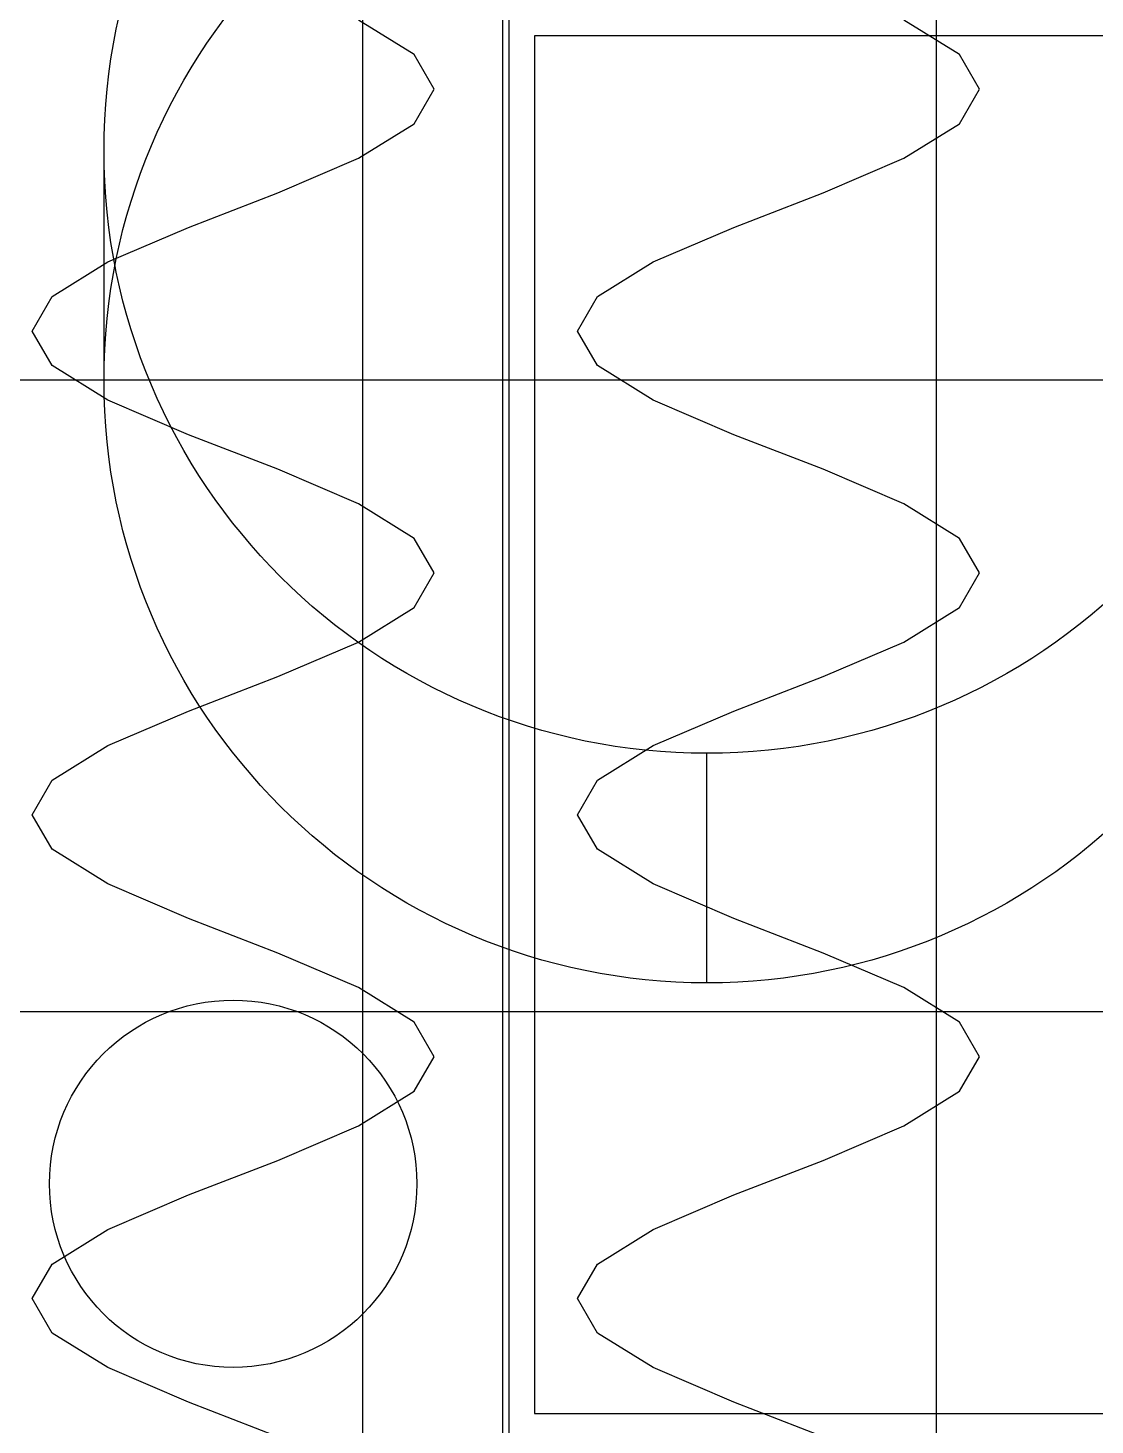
# Model space of a CAD drawing. Header units: metres. Extents: x -14 to 954, y -39 to 888.
# Drawn here: x 581.8 to 767.6, y 428 to 671.4 of the extents above; entities that cross this region are included whole.
import ezdxf

# ---------------------------------------------------------------- set-up
doc = ezdxf.new("R2010")
doc.units = ezdxf.units.M
for name, color, linetype in [('01_CHASIS_PTR_SOLDADO', 4, 'Continuous'), ('07_CHAROLAS_Y_CANALES', 5, 'Continuous'), ('08_RESORTES_HELICOIDALES', 1, 'Continuous'), ('09_CONDENSADOR_Y_VENTILADOR', 3, 'Continuous'), ('17_TOPPERS_COMIDA_CORRIDA_FITNESS', 1, 'Continuous'), ('18_BEBIDAS_AGUAS_REFRESCOS_CENTRO', 3, 'Continuous')]:
    doc.layers.add(name, color=color, linetype=linetype)

msp = doc.modelspace()

# ---------------------------------------------------------------- linework, layer by layer
at = {"layer": '01_CHASIS_PTR_SOLDADO'}
for p, q in [((640, 841.9), (640, 260)), ((640, 841.9, 38.1), (640, 260, 38.1)), ((740, 260), (740, 841.9)), ((740, 260, 38.1), (740, 841.9))]:
    msp.add_line(p, q, dxfattribs=at)
at = {"layer": '07_CHAROLAS_Y_CANALES'}
for p, q in [((664.4, 800, 551.5), (664.4, 150, 551.5)), ((664.4, 800, 611.5), (664.4, 150, 611.5)), ((664.4, 800, 751.5), (664.4, 150, 751.5)), ((664.4, 800, 811.5), (664.4, 150, 811.5)), ((664.4, 800, 951.5), (664.4, 150, 951.5)), ((664.4, 800, 1011.5), (664.4, 150, 1011.5)), ((664.4, 800, 1151.5), (664.4, 150, 1151.5)), ((664.4, 800, 1211.5), (664.4, 150, 1211.5)), ((664.4, 800, 1351.5), (664.4, 150, 1351.5)), ((664.4, 800, 1411.5), (664.4, 150, 1411.5)), ((664.4, 800, 1551.5), (664.4, 150, 1551.5)), ((664.4, 800, 1611.5), (664.4, 150, 1611.5)), ((665.6, 150, 551.5), (665.6, 800, 551.5)), ((665.6, 150, 611.5), (665.6, 800, 551.5)), ((665.6, 150, 751.5), (665.6, 800, 751.5)), ((665.6, 150, 811.5), (665.6, 800, 751.5)), ((665.6, 150, 951.5), (665.6, 800, 951.5)), ((665.6, 150, 1011.5), (665.6, 800, 951.5)), ((665.6, 150, 1151.5), (665.6, 800, 1151.5)), ((665.6, 150, 1211.5), (665.6, 800, 1151.5)), ((665.6, 150, 1351.5), (665.6, 800, 1351.5)), ((665.6, 150, 1411.5), (665.6, 800, 1351.5)), ((665.6, 150, 1551.5), (665.6, 800, 1551.5)), ((665.6, 150, 1611.5), (665.6, 800, 1551.5))]:
    msp.add_line(p, q, dxfattribs=at)
at = {"layer": '08_RESORTES_HELICOIDALES'}
for p, q in [((649.03, 666.73, 604.19), (639.32, 672.76, 616.36)), ((649.03, 666.73, 804.19), (639.32, 672.76, 816.36)), ((649.03, 666.73, 1004.19), (639.32, 672.76, 1016.36)), ((649.03, 666.73, 1204.19), (639.32, 672.76, 1216.36)), ((649.03, 666.73, 1404.19), (639.32, 672.76, 1416.36)), ((649.03, 666.73, 1604.19), (639.32, 672.76, 1616.36)), ((744.03, 666.73, 604.19), (734.32, 672.76, 616.36)), ((744.03, 666.73, 804.19), (734.32, 672.76, 816.36)), ((744.03, 666.73, 1004.19), (734.32, 672.76, 1016.36)), ((744.03, 666.73, 1204.19), (734.32, 672.76, 1216.36)), ((744.03, 666.73, 1404.19), (734.32, 672.76, 1416.36)), ((744.03, 666.73, 1604.19), (734.32, 672.76, 1616.36)), ((652.5, 660.71, 589), (649.03, 666.73, 604.19)), ((652.5, 660.71, 789), (649.03, 666.73, 804.19)), ((652.5, 660.71, 989), (649.03, 666.73, 1004.19)), ((652.5, 660.71, 1189), (649.03, 666.73, 1204.19)), ((652.5, 660.71, 1389), (649.03, 666.73, 1404.19)), ((652.5, 660.71, 1589), (649.03, 666.73, 1604.19)), ((747.5, 660.71, 589), (744.03, 666.73, 604.19)), ((747.5, 660.71, 789), (744.03, 666.73, 804.19)), ((747.5, 660.71, 989), (744.03, 666.73, 1004.19)), ((747.5, 660.71, 1189), (744.03, 666.73, 1204.19)), ((747.5, 660.71, 1389), (744.03, 666.73, 1404.19)), ((747.5, 660.71, 1589), (744.03, 666.73, 1604.19)), ((649.03, 654.69, 573.81), (652.5, 660.71, 589)), ((649.03, 654.69, 773.81), (652.5, 660.71, 789)), ((649.03, 654.69, 973.81), (652.5, 660.71, 989)), ((649.03, 654.69, 1173.81), (652.5, 660.71, 1189)), ((649.03, 654.69, 1373.81), (652.5, 660.71, 1389)), ((649.03, 654.69, 1573.81), (652.5, 660.71, 1589)), ((744.03, 654.69, 573.81), (747.5, 660.71, 589)), ((744.03, 654.69, 773.81), (747.5, 660.71, 789)), ((744.03, 654.69, 973.81), (747.5, 660.71, 989)), ((744.03, 654.69, 1173.81), (747.5, 660.71, 1189)), ((744.03, 654.69, 1373.81), (747.5, 660.71, 1389)), ((744.03, 654.69, 1573.81), (747.5, 660.71, 1589)), ((639.32, 648.67, 561.64), (649.03, 654.69, 573.81)), ((639.32, 648.67, 761.64), (649.03, 654.69, 773.81)), ((639.32, 648.67, 961.64), (649.03, 654.69, 973.81)), ((639.32, 648.67, 1161.64), (649.03, 654.69, 1173.81)), ((639.32, 648.67, 1361.64), (649.03, 654.69, 1373.81)), ((639.32, 648.67, 1561.64), (649.03, 654.69, 1573.81)), ((734.32, 648.67, 561.64), (744.03, 654.69, 573.81)), ((734.32, 648.67, 761.64), (744.03, 654.69, 773.81)), ((734.32, 648.67, 961.64), (744.03, 654.69, 973.81)), ((734.32, 648.67, 1161.64), (744.03, 654.69, 1173.81)), ((734.32, 648.67, 1361.64), (744.03, 654.69, 1373.81)), ((734.32, 648.67, 1561.64), (744.03, 654.69, 1573.81)), ((625.29, 642.65, 554.88), (639.32, 648.67, 561.64)), ((625.29, 642.65, 754.88), (639.32, 648.67, 761.64)), ((625.29, 642.65, 954.88), (639.32, 648.67, 961.64)), ((625.29, 642.65, 1154.88), (639.32, 648.67, 1161.64)), ((625.29, 642.65, 1354.88), (639.32, 648.67, 1361.64)), ((625.29, 642.65, 1554.88), (639.32, 648.67, 1561.64)), ((720.29, 642.65, 554.88), (734.32, 648.67, 561.64)), ((720.29, 642.65, 754.88), (734.32, 648.67, 761.64)), ((720.29, 642.65, 954.88), (734.32, 648.67, 961.64)), ((720.29, 642.65, 1154.88), (734.32, 648.67, 1161.64)), ((720.29, 642.65, 1354.88), (734.32, 648.67, 1361.64)), ((720.29, 642.65, 1554.88), (734.32, 648.67, 1561.64)), ((609.71, 636.63, 554.88), (625.29, 642.65, 554.88)), ((609.71, 636.63, 754.88), (625.29, 642.65, 754.88)), ((609.71, 636.63, 954.88), (625.29, 642.65, 954.88)), ((609.71, 636.63, 1154.88), (625.29, 642.65, 1154.88)), ((609.71, 636.63, 1354.88), (625.29, 642.65, 1354.88)), ((609.71, 636.63, 1554.88), (625.29, 642.65, 1554.88)), ((704.71, 636.63, 554.88), (720.29, 642.65, 554.88)), ((704.71, 636.63, 754.88), (720.29, 642.65, 754.88)), ((704.71, 636.63, 954.88), (720.29, 642.65, 954.88)), ((704.71, 636.63, 1154.88), (720.29, 642.65, 1154.88)), ((704.71, 636.63, 1354.88), (720.29, 642.65, 1354.88)), ((704.71, 636.63, 1554.88), (720.29, 642.65, 1554.88)), ((595.68, 630.61, 561.64), (609.71, 636.63, 554.88)), ((595.68, 630.61, 761.64), (609.71, 636.63, 754.88)), ((595.68, 630.61, 961.64), (609.71, 636.63, 954.88)), ((595.68, 630.61, 1161.64), (609.71, 636.63, 1154.88)), ((595.68, 630.61, 1361.64), (609.71, 636.63, 1354.88)), ((595.68, 630.61, 1561.64), (609.71, 636.63, 1554.88)), ((690.68, 630.61, 561.64), (704.71, 636.63, 554.88)), ((690.68, 630.61, 761.64), (704.71, 636.63, 754.88)), ((690.68, 630.61, 961.64), (704.71, 636.63, 954.88)), ((690.68, 630.61, 1161.64), (704.71, 636.63, 1154.88)), ((690.68, 630.61, 1361.64), (704.71, 636.63, 1354.88)), ((690.68, 630.61, 1561.64), (704.71, 636.63, 1554.88)), ((585.97, 624.59, 573.81), (595.68, 630.61, 561.64)), ((585.97, 624.59, 773.81), (595.68, 630.61, 761.64)), ((585.97, 624.59, 973.81), (595.68, 630.61, 961.64)), ((585.97, 624.59, 1173.81), (595.68, 630.61, 1161.64)), ((585.97, 624.59, 1373.81), (595.68, 630.61, 1361.64)), ((585.97, 624.59, 1573.81), (595.68, 630.61, 1561.64)), ((680.97, 624.59, 573.81), (690.68, 630.61, 561.64)), ((680.97, 624.59, 773.81), (690.68, 630.61, 761.64)), ((680.97, 624.59, 973.81), (690.68, 630.61, 961.64)), ((680.97, 624.59, 1173.81), (690.68, 630.61, 1161.64)), ((680.97, 624.59, 1373.81), (690.68, 630.61, 1361.64)), ((680.97, 624.59, 1573.81), (690.68, 630.61, 1561.64)), ((582.5, 618.57, 589), (585.97, 624.59, 573.81)), ((582.5, 618.57, 789), (585.97, 624.59, 773.81)), ((582.5, 618.57, 989), (585.97, 624.59, 973.81)), ((582.5, 618.57, 1189), (585.97, 624.59, 1173.81)), ((582.5, 618.57, 1389), (585.97, 624.59, 1373.81)), ((582.5, 618.57, 1589), (585.97, 624.59, 1573.81)), ((677.5, 618.57, 589), (680.97, 624.59, 573.81)), ((677.5, 618.57, 789), (680.97, 624.59, 773.81)), ((677.5, 618.57, 989), (680.97, 624.59, 973.81)), ((677.5, 618.57, 1189), (680.97, 624.59, 1173.81)), ((677.5, 618.57, 1389), (680.97, 624.59, 1373.81)), ((677.5, 618.57, 1589), (680.97, 624.59, 1573.81)), ((585.97, 612.55, 604.19), (582.5, 618.57, 589)), ((585.97, 612.55, 804.19), (582.5, 618.57, 789)), ((585.97, 612.55, 1004.19), (582.5, 618.57, 989)), ((585.97, 612.55, 1204.19), (582.5, 618.57, 1189)), ((585.97, 612.55, 1404.19), (582.5, 618.57, 1389)), ((585.97, 612.55, 1604.19), (582.5, 618.57, 1589)), ((680.97, 612.55, 604.19), (677.5, 618.57, 589)), ((680.97, 612.55, 804.19), (677.5, 618.57, 789)), ((680.97, 612.55, 1004.19), (677.5, 618.57, 989)), ((680.97, 612.55, 1204.19), (677.5, 618.57, 1189)), ((680.97, 612.55, 1404.19), (677.5, 618.57, 1389)), ((680.97, 612.55, 1604.19), (677.5, 618.57, 1589)), ((595.68, 606.53, 616.36), (585.97, 612.55, 604.19)), ((595.68, 606.53, 816.36), (585.97, 612.55, 804.19)), ((595.68, 606.53, 1016.36), (585.97, 612.55, 1004.19)), ((595.68, 606.53, 1216.36), (585.97, 612.55, 1204.19)), ((595.68, 606.53, 1416.36), (585.97, 612.55, 1404.19)), ((595.68, 606.53, 1616.36), (585.97, 612.55, 1604.19)), ((690.68, 606.53, 616.36), (680.97, 612.55, 604.19)), ((690.68, 606.53, 816.36), (680.97, 612.55, 804.19)), ((690.68, 606.53, 1016.36), (680.97, 612.55, 1004.19)), ((690.68, 606.53, 1216.36), (680.97, 612.55, 1204.19)), ((690.68, 606.53, 1416.36), (680.97, 612.55, 1404.19)), ((690.68, 606.53, 1616.36), (680.97, 612.55, 1604.19)), ((609.71, 600.51, 623.12), (595.68, 606.53, 616.36)), ((609.71, 600.51, 823.12), (595.68, 606.53, 816.36)), ((609.71, 600.51, 1023.12), (595.68, 606.53, 1016.36)), ((609.71, 600.51, 1223.12), (595.68, 606.53, 1216.36)), ((609.71, 600.51, 1423.12), (595.68, 606.53, 1416.36)), ((609.71, 600.51, 1623.12), (595.68, 606.53, 1616.36)), ((704.71, 600.51, 623.12), (690.68, 606.53, 616.36)), ((704.71, 600.51, 823.12), (690.68, 606.53, 816.36)), ((704.71, 600.51, 1023.12), (690.68, 606.53, 1016.36)), ((704.71, 600.51, 1223.12), (690.68, 606.53, 1216.36)), ((704.71, 600.51, 1423.12), (690.68, 606.53, 1416.36)), ((704.71, 600.51, 1623.12), (690.68, 606.53, 1616.36)), ((625.29, 594.49, 623.12), (609.71, 600.51, 623.12)), ((625.29, 594.49, 823.12), (609.71, 600.51, 823.12)), ((625.29, 594.49, 1023.12), (609.71, 600.51, 1023.12)), ((625.29, 594.49, 1223.12), (609.71, 600.51, 1223.12)), ((625.29, 594.49, 1423.12), (609.71, 600.51, 1423.12)), ((625.29, 594.49, 1623.12), (609.71, 600.51, 1623.12)), ((720.29, 594.49, 623.12), (704.71, 600.51, 623.12)), ((720.29, 594.49, 823.12), (704.71, 600.51, 823.12)), ((720.29, 594.49, 1023.12), (704.71, 600.51, 1023.12)), ((720.29, 594.49, 1223.12), (704.71, 600.51, 1223.12)), ((720.29, 594.49, 1423.12), (704.71, 600.51, 1423.12)), ((720.29, 594.49, 1623.12), (704.71, 600.51, 1623.12)), ((639.32, 588.47, 616.36), (625.29, 594.49, 623.12)), ((639.32, 588.47, 816.36), (625.29, 594.49, 823.12)), ((639.32, 588.47, 1016.36), (625.29, 594.49, 1023.12)), ((639.32, 588.47, 1216.36), (625.29, 594.49, 1223.12)), ((639.32, 588.47, 1416.36), (625.29, 594.49, 1423.12)), ((639.32, 588.47, 1616.36), (625.29, 594.49, 1623.12)), ((734.32, 588.47, 616.36), (720.29, 594.49, 623.12)), ((734.32, 588.47, 816.36), (720.29, 594.49, 823.12)), ((734.32, 588.47, 1016.36), (720.29, 594.49, 1023.12)), ((734.32, 588.47, 1216.36), (720.29, 594.49, 1223.12)), ((734.32, 588.47, 1416.36), (720.29, 594.49, 1423.12)), ((734.32, 588.47, 1616.36), (720.29, 594.49, 1623.12)), ((649.03, 582.45, 604.19), (639.32, 588.47, 616.36)), ((649.03, 582.45, 804.19), (639.32, 588.47, 816.36)), ((649.03, 582.45, 1004.19), (639.32, 588.47, 1016.36)), ((649.03, 582.45, 1204.19), (639.32, 588.47, 1216.36)), ((649.03, 582.45, 1404.19), (639.32, 588.47, 1416.36)), ((649.03, 582.45, 1604.19), (639.32, 588.47, 1616.36)), ((744.03, 582.45, 604.19), (734.32, 588.47, 616.36)), ((744.03, 582.45, 804.19), (734.32, 588.47, 816.36)), ((744.03, 582.45, 1004.19), (734.32, 588.47, 1016.36)), ((744.03, 582.45, 1204.19), (734.32, 588.47, 1216.36)), ((744.03, 582.45, 1404.19), (734.32, 588.47, 1416.36)), ((744.03, 582.45, 1604.19), (734.32, 588.47, 1616.36)), ((652.5, 576.43, 589), (649.03, 582.45, 604.19)), ((652.5, 576.43, 789), (649.03, 582.45, 804.19)), ((652.5, 576.43, 989), (649.03, 582.45, 1004.19)), ((652.5, 576.43, 1189), (649.03, 582.45, 1204.19)), ((652.5, 576.43, 1389), (649.03, 582.45, 1404.19)), ((652.5, 576.43, 1589), (649.03, 582.45, 1604.19)), ((747.5, 576.43, 589), (744.03, 582.45, 604.19)), ((747.5, 576.43, 789), (744.03, 582.45, 804.19)), ((747.5, 576.43, 989), (744.03, 582.45, 1004.19)), ((747.5, 576.43, 1189), (744.03, 582.45, 1204.19)), ((747.5, 576.43, 1389), (744.03, 582.45, 1404.19)), ((747.5, 576.43, 1589), (744.03, 582.45, 1604.19)), ((649.03, 570.41, 573.81), (652.5, 576.43, 589)), ((649.03, 570.41, 773.81), (652.5, 576.43, 789)), ((649.03, 570.41, 973.81), (652.5, 576.43, 989)), ((649.03, 570.41, 1173.81), (652.5, 576.43, 1189)), ((649.03, 570.41, 1373.81), (652.5, 576.43, 1389)), ((649.03, 570.41, 1573.81), (652.5, 576.43, 1589)), ((744.03, 570.41, 573.81), (747.5, 576.43, 589)), ((744.03, 570.41, 773.81), (747.5, 576.43, 789)), ((744.03, 570.41, 973.81), (747.5, 576.43, 989)), ((744.03, 570.41, 1173.81), (747.5, 576.43, 1189)), ((744.03, 570.41, 1373.81), (747.5, 576.43, 1389)), ((744.03, 570.41, 1573.81), (747.5, 576.43, 1589)), ((639.32, 564.39, 561.64), (649.03, 570.41, 573.81)), ((639.32, 564.39, 761.64), (649.03, 570.41, 773.81)), ((639.32, 564.39, 961.64), (649.03, 570.41, 973.81)), ((639.32, 564.39, 1161.64), (649.03, 570.41, 1173.81)), ((639.32, 564.39, 1361.64), (649.03, 570.41, 1373.81)), ((639.32, 564.39, 1561.64), (649.03, 570.41, 1573.81)), ((734.32, 564.39, 561.64), (744.03, 570.41, 573.81)), ((734.32, 564.39, 761.64), (744.03, 570.41, 773.81)), ((734.32, 564.39, 961.64), (744.03, 570.41, 973.81)), ((734.32, 564.39, 1161.64), (744.03, 570.41, 1173.81)), ((734.32, 564.39, 1361.64), (744.03, 570.41, 1373.81)), ((734.32, 564.39, 1561.64), (744.03, 570.41, 1573.81)), ((625.29, 558.37, 554.88), (639.32, 564.39, 561.64)), ((625.29, 558.37, 754.88), (639.32, 564.39, 761.64)), ((625.29, 558.37, 954.88), (639.32, 564.39, 961.64)), ((625.29, 558.37, 1154.88), (639.32, 564.39, 1161.64)), ((625.29, 558.37, 1354.88), (639.32, 564.39, 1361.64)), ((625.29, 558.37, 1554.88), (639.32, 564.39, 1561.64)), ((720.29, 558.37, 554.88), (734.32, 564.39, 561.64)), ((720.29, 558.37, 754.88), (734.32, 564.39, 761.64)), ((720.29, 558.37, 954.88), (734.32, 564.39, 961.64)), ((720.29, 558.37, 1154.88), (734.32, 564.39, 1161.64)), ((720.29, 558.37, 1354.88), (734.32, 564.39, 1361.64)), ((720.29, 558.37, 1554.88), (734.32, 564.39, 1561.64)), ((609.71, 552.35, 554.88), (625.29, 558.37, 554.88)), ((609.71, 552.35, 754.88), (625.29, 558.37, 754.88)), ((609.71, 552.35, 954.88), (625.29, 558.37, 954.88)), ((609.71, 552.35, 1154.88), (625.29, 558.37, 1154.88)), ((609.71, 552.35, 1354.88), (625.29, 558.37, 1354.88)), ((609.71, 552.35, 1554.88), (625.29, 558.37, 1554.88)), ((704.71, 552.35, 554.88), (720.29, 558.37, 554.88)), ((704.71, 552.35, 754.88), (720.29, 558.37, 754.88)), ((704.71, 552.35, 954.88), (720.29, 558.37, 954.88)), ((704.71, 552.35, 1154.88), (720.29, 558.37, 1154.88)), ((704.71, 552.35, 1354.88), (720.29, 558.37, 1354.88)), ((704.71, 552.35, 1554.88), (720.29, 558.37, 1554.88)), ((595.68, 546.33, 561.64), (609.71, 552.35, 554.88)), ((595.68, 546.33, 761.64), (609.71, 552.35, 754.88)), ((595.68, 546.33, 961.64), (609.71, 552.35, 954.88)), ((595.68, 546.33, 1161.64), (609.71, 552.35, 1154.88)), ((595.68, 546.33, 1361.64), (609.71, 552.35, 1354.88)), ((595.68, 546.33, 1561.64), (609.71, 552.35, 1554.88)), ((690.68, 546.33, 561.64), (704.71, 552.35, 554.88)), ((690.68, 546.33, 761.64), (704.71, 552.35, 754.88)), ((690.68, 546.33, 961.64), (704.71, 552.35, 954.88)), ((690.68, 546.33, 1161.64), (704.71, 552.35, 1154.88)), ((690.68, 546.33, 1361.64), (704.71, 552.35, 1354.88)), ((690.68, 546.33, 1561.64), (704.71, 552.35, 1554.88)), ((585.97, 540.31, 573.81), (595.68, 546.33, 561.64)), ((585.97, 540.31, 773.81), (595.68, 546.33, 761.64)), ((585.97, 540.31, 973.81), (595.68, 546.33, 961.64)), ((585.97, 540.31, 1173.81), (595.68, 546.33, 1161.64)), ((585.97, 540.31, 1373.81), (595.68, 546.33, 1361.64)), ((585.97, 540.31, 1573.81), (595.68, 546.33, 1561.64)), ((680.97, 540.31, 573.81), (690.68, 546.33, 561.64)), ((680.97, 540.31, 773.81), (690.68, 546.33, 761.64)), ((680.97, 540.31, 973.81), (690.68, 546.33, 961.64)), ((680.97, 540.31, 1173.81), (690.68, 546.33, 1161.64)), ((680.97, 540.31, 1373.81), (690.68, 546.33, 1361.64)), ((680.97, 540.31, 1573.81), (690.68, 546.33, 1561.64)), ((582.5, 534.29, 589), (585.97, 540.31, 573.81)), ((582.5, 534.29, 789), (585.97, 540.31, 773.81)), ((582.5, 534.29, 989), (585.97, 540.31, 973.81)), ((582.5, 534.29, 1189), (585.97, 540.31, 1173.81)), ((582.5, 534.29, 1389), (585.97, 540.31, 1373.81)), ((582.5, 534.29, 1589), (585.97, 540.31, 1573.81)), ((677.5, 534.29, 589), (680.97, 540.31, 573.81)), ((677.5, 534.29, 789), (680.97, 540.31, 773.81)), ((677.5, 534.29, 989), (680.97, 540.31, 973.81)), ((677.5, 534.29, 1189), (680.97, 540.31, 1173.81)), ((677.5, 534.29, 1389), (680.97, 540.31, 1373.81)), ((677.5, 534.29, 1589), (680.97, 540.31, 1573.81)), ((585.97, 528.27, 604.19), (582.5, 534.29, 589)), ((585.97, 528.27, 804.19), (582.5, 534.29, 789)), ((585.97, 528.27, 1004.19), (582.5, 534.29, 989)), ((585.97, 528.27, 1204.19), (582.5, 534.29, 1189)), ((585.97, 528.27, 1404.19), (582.5, 534.29, 1389)), ((585.97, 528.27, 1604.19), (582.5, 534.29, 1589)), ((680.97, 528.27, 604.19), (677.5, 534.29, 589)), ((680.97, 528.27, 804.19), (677.5, 534.29, 789)), ((680.97, 528.27, 1004.19), (677.5, 534.29, 989)), ((680.97, 528.27, 1204.19), (677.5, 534.29, 1189)), ((680.97, 528.27, 1404.19), (677.5, 534.29, 1389)), ((680.97, 528.27, 1604.19), (677.5, 534.29, 1589)), ((595.68, 522.24, 616.36), (585.97, 528.27, 604.19)), ((595.68, 522.24, 816.36), (585.97, 528.27, 804.19)), ((595.68, 522.24, 1016.36), (585.97, 528.27, 1004.19)), ((595.68, 522.24, 1216.36), (585.97, 528.27, 1204.19)), ((595.68, 522.24, 1416.36), (585.97, 528.27, 1404.19)), ((595.68, 522.24, 1616.36), (585.97, 528.27, 1604.19)), ((690.68, 522.24, 616.36), (680.97, 528.27, 604.19)), ((690.68, 522.24, 816.36), (680.97, 528.27, 804.19)), ((690.68, 522.24, 1016.36), (680.97, 528.27, 1004.19)), ((690.68, 522.24, 1216.36), (680.97, 528.27, 1204.19)), ((690.68, 522.24, 1416.36), (680.97, 528.27, 1404.19)), ((690.68, 522.24, 1616.36), (680.97, 528.27, 1604.19)), ((609.71, 516.22, 623.12), (595.68, 522.24, 616.36)), ((609.71, 516.22, 823.12), (595.68, 522.24, 816.36)), ((609.71, 516.22, 1023.12), (595.68, 522.24, 1016.36)), ((609.71, 516.22, 1223.12), (595.68, 522.24, 1216.36)), ((609.71, 516.22, 1423.12), (595.68, 522.24, 1416.36)), ((609.71, 516.22, 1623.12), (595.68, 522.24, 1616.36)), ((704.71, 516.22, 623.12), (690.68, 522.24, 616.36)), ((704.71, 516.22, 823.12), (690.68, 522.24, 816.36)), ((704.71, 516.22, 1023.12), (690.68, 522.24, 1016.36)), ((704.71, 516.22, 1223.12), (690.68, 522.24, 1216.36)), ((704.71, 516.22, 1423.12), (690.68, 522.24, 1416.36)), ((704.71, 516.22, 1623.12), (690.68, 522.24, 1616.36)), ((625.29, 510.2, 623.12), (609.71, 516.22, 623.12)), ((625.29, 510.2, 823.12), (609.71, 516.22, 823.12)), ((625.29, 510.2, 1023.12), (609.71, 516.22, 1023.12)), ((625.29, 510.2, 1223.12), (609.71, 516.22, 1223.12)), ((625.29, 510.2, 1423.12), (609.71, 516.22, 1423.12)), ((625.29, 510.2, 1623.12), (609.71, 516.22, 1623.12)), ((720.29, 510.2, 623.12), (704.71, 516.22, 623.12)), ((720.29, 510.2, 823.12), (704.71, 516.22, 823.12)), ((720.29, 510.2, 1023.12), (704.71, 516.22, 1023.12)), ((720.29, 510.2, 1223.12), (704.71, 516.22, 1223.12)), ((720.29, 510.2, 1423.12), (704.71, 516.22, 1423.12)), ((720.29, 510.2, 1623.12), (704.71, 516.22, 1623.12)), ((639.32, 504.18, 616.36), (625.29, 510.2, 623.12)), ((639.32, 504.18, 816.36), (625.29, 510.2, 823.12)), ((639.32, 504.18, 1016.36), (625.29, 510.2, 1023.12)), ((639.32, 504.18, 1216.36), (625.29, 510.2, 1223.12)), ((639.32, 504.18, 1416.36), (625.29, 510.2, 1423.12)), ((639.32, 504.18, 1616.36), (625.29, 510.2, 1623.12)), ((734.32, 504.18, 616.36), (720.29, 510.2, 623.12)), ((734.32, 504.18, 816.36), (720.29, 510.2, 823.12)), ((734.32, 504.18, 1016.36), (720.29, 510.2, 1023.12)), ((734.32, 504.18, 1216.36), (720.29, 510.2, 1223.12)), ((734.32, 504.18, 1416.36), (720.29, 510.2, 1423.12)), ((734.32, 504.18, 1616.36), (720.29, 510.2, 1623.12)), ((649.03, 498.16, 604.19), (639.32, 504.18, 616.36)), ((649.03, 498.16, 804.19), (639.32, 504.18, 816.36)), ((649.03, 498.16, 1004.19), (639.32, 504.18, 1016.36)), ((649.03, 498.16, 1204.19), (639.32, 504.18, 1216.36)), ((649.03, 498.16, 1404.19), (639.32, 504.18, 1416.36)), ((649.03, 498.16, 1604.19), (639.32, 504.18, 1616.36)), ((744.03, 498.16, 604.19), (734.32, 504.18, 616.36)), ((744.03, 498.16, 804.19), (734.32, 504.18, 816.36)), ((744.03, 498.16, 1004.19), (734.32, 504.18, 1016.36)), ((744.03, 498.16, 1204.19), (734.32, 504.18, 1216.36)), ((744.03, 498.16, 1404.19), (734.32, 504.18, 1416.36)), ((744.03, 498.16, 1604.19), (734.32, 504.18, 1616.36)), ((652.5, 492.14, 589), (649.03, 498.16, 604.19)), ((652.5, 492.14, 789), (649.03, 498.16, 804.19)), ((652.5, 492.14, 989), (649.03, 498.16, 1004.19)), ((652.5, 492.14, 1189), (649.03, 498.16, 1204.19)), ((652.5, 492.14, 1389), (649.03, 498.16, 1404.19)), ((652.5, 492.14, 1589), (649.03, 498.16, 1604.19)), ((747.5, 492.14, 589), (744.03, 498.16, 604.19)), ((747.5, 492.14, 789), (744.03, 498.16, 804.19)), ((747.5, 492.14, 989), (744.03, 498.16, 1004.19)), ((747.5, 492.14, 1189), (744.03, 498.16, 1204.19)), ((747.5, 492.14, 1389), (744.03, 498.16, 1404.19)), ((747.5, 492.14, 1589), (744.03, 498.16, 1604.19)), ((649.03, 486.12, 573.81), (652.5, 492.14, 589)), ((649.03, 486.12, 773.81), (652.5, 492.14, 789)), ((649.03, 486.12, 973.81), (652.5, 492.14, 989)), ((649.03, 486.12, 1173.81), (652.5, 492.14, 1189)), ((649.03, 486.12, 1373.81), (652.5, 492.14, 1389)), ((649.03, 486.12, 1573.81), (652.5, 492.14, 1589)), ((744.03, 486.12, 573.81), (747.5, 492.14, 589)), ((744.03, 486.12, 773.81), (747.5, 492.14, 789)), ((744.03, 486.12, 973.81), (747.5, 492.14, 989)), ((744.03, 486.12, 1173.81), (747.5, 492.14, 1189)), ((744.03, 486.12, 1373.81), (747.5, 492.14, 1389)), ((744.03, 486.12, 1573.81), (747.5, 492.14, 1589)), ((639.32, 480.1, 561.64), (649.03, 486.12, 573.81)), ((639.32, 480.1, 761.64), (649.03, 486.12, 773.81)), ((639.32, 480.1, 961.64), (649.03, 486.12, 973.81)), ((639.32, 480.1, 1161.64), (649.03, 486.12, 1173.81)), ((639.32, 480.1, 1361.64), (649.03, 486.12, 1373.81)), ((639.32, 480.1, 1561.64), (649.03, 486.12, 1573.81)), ((734.32, 480.1, 561.64), (744.03, 486.12, 573.81)), ((734.32, 480.1, 761.64), (744.03, 486.12, 773.81)), ((734.32, 480.1, 961.64), (744.03, 486.12, 973.81)), ((734.32, 480.1, 1161.64), (744.03, 486.12, 1173.81)), ((734.32, 480.1, 1361.64), (744.03, 486.12, 1373.81)), ((734.32, 480.1, 1561.64), (744.03, 486.12, 1573.81)), ((625.29, 474.08, 554.88), (639.32, 480.1, 561.64)), ((625.29, 474.08, 754.88), (639.32, 480.1, 761.64)), ((625.29, 474.08, 954.88), (639.32, 480.1, 961.64)), ((625.29, 474.08, 1154.88), (639.32, 480.1, 1161.64)), ((625.29, 474.08, 1354.88), (639.32, 480.1, 1361.64)), ((625.29, 474.08, 1554.88), (639.32, 480.1, 1561.64)), ((720.29, 474.08, 554.88), (734.32, 480.1, 561.64)), ((720.29, 474.08, 754.88), (734.32, 480.1, 761.64)), ((720.29, 474.08, 954.88), (734.32, 480.1, 961.64)), ((720.29, 474.08, 1154.88), (734.32, 480.1, 1161.64)), ((720.29, 474.08, 1354.88), (734.32, 480.1, 1361.64)), ((720.29, 474.08, 1554.88), (734.32, 480.1, 1561.64)), ((609.71, 468.06, 554.88), (625.29, 474.08, 554.88)), ((609.71, 468.06, 754.88), (625.29, 474.08, 754.88)), ((609.71, 468.06, 954.88), (625.29, 474.08, 954.88)), ((609.71, 468.06, 1154.88), (625.29, 474.08, 1154.88)), ((609.71, 468.06, 1354.88), (625.29, 474.08, 1354.88)), ((609.71, 468.06, 1554.88), (625.29, 474.08, 1554.88)), ((704.71, 468.06, 554.88), (720.29, 474.08, 554.88)), ((704.71, 468.06, 754.88), (720.29, 474.08, 754.88)), ((704.71, 468.06, 954.88), (720.29, 474.08, 954.88)), ((704.71, 468.06, 1154.88), (720.29, 474.08, 1154.88)), ((704.71, 468.06, 1354.88), (720.29, 474.08, 1354.88)), ((704.71, 468.06, 1554.88), (720.29, 474.08, 1554.88)), ((595.68, 462.04, 561.64), (609.71, 468.06, 554.88)), ((595.68, 462.04, 761.64), (609.71, 468.06, 754.88)), ((595.68, 462.04, 961.64), (609.71, 468.06, 954.88)), ((595.68, 462.04, 1161.64), (609.71, 468.06, 1154.88)), ((595.68, 462.04, 1361.64), (609.71, 468.06, 1354.88)), ((595.68, 462.04, 1561.64), (609.71, 468.06, 1554.88)), ((690.68, 462.04, 561.64), (704.71, 468.06, 554.88)), ((690.68, 462.04, 761.64), (704.71, 468.06, 754.88)), ((690.68, 462.04, 961.64), (704.71, 468.06, 954.88)), ((690.68, 462.04, 1161.64), (704.71, 468.06, 1154.88)), ((690.68, 462.04, 1361.64), (704.71, 468.06, 1354.88)), ((690.68, 462.04, 1561.64), (704.71, 468.06, 1554.88)), ((585.97, 456.02, 573.81), (595.68, 462.04, 561.64)), ((585.97, 456.02, 773.81), (595.68, 462.04, 761.64)), ((585.97, 456.02, 973.81), (595.68, 462.04, 961.64)), ((585.97, 456.02, 1173.81), (595.68, 462.04, 1161.64)), ((585.97, 456.02, 1373.81), (595.68, 462.04, 1361.64)), ((585.97, 456.02, 1573.81), (595.68, 462.04, 1561.64)), ((680.97, 456.02, 573.81), (690.68, 462.04, 561.64)), ((680.97, 456.02, 773.81), (690.68, 462.04, 761.64)), ((680.97, 456.02, 973.81), (690.68, 462.04, 961.64)), ((680.97, 456.02, 1173.81), (690.68, 462.04, 1161.64)), ((680.97, 456.02, 1373.81), (690.68, 462.04, 1361.64)), ((680.97, 456.02, 1573.81), (690.68, 462.04, 1561.64)), ((582.5, 450, 589), (585.97, 456.02, 573.81)), ((582.5, 450, 789), (585.97, 456.02, 773.81)), ((582.5, 450, 989), (585.97, 456.02, 973.81)), ((582.5, 450, 1189), (585.97, 456.02, 1173.81)), ((582.5, 450, 1389), (585.97, 456.02, 1373.81)), ((582.5, 450, 1589), (585.97, 456.02, 1573.81)), ((677.5, 450, 589), (680.97, 456.02, 573.81)), ((677.5, 450, 789), (680.97, 456.02, 773.81)), ((677.5, 450, 989), (680.97, 456.02, 973.81)), ((677.5, 450, 1189), (680.97, 456.02, 1173.81)), ((677.5, 450, 1389), (680.97, 456.02, 1373.81)), ((677.5, 450, 1589), (680.97, 456.02, 1573.81)), ((585.97, 443.98, 604.19), (582.5, 450, 589)), ((585.97, 443.98, 804.19), (582.5, 450, 789)), ((585.97, 443.98, 1004.19), (582.5, 450, 989)), ((585.97, 443.98, 1204.19), (582.5, 450, 1189)), ((585.97, 443.98, 1404.19), (582.5, 450, 1389)), ((585.97, 443.98, 1604.19), (582.5, 450, 1589)), ((680.97, 443.98, 604.19), (677.5, 450, 589)), ((680.97, 443.98, 804.19), (677.5, 450, 789)), ((680.97, 443.98, 1004.19), (677.5, 450, 989)), ((680.97, 443.98, 1204.19), (677.5, 450, 1189)), ((680.97, 443.98, 1404.19), (677.5, 450, 1389)), ((680.97, 443.98, 1604.19), (677.5, 450, 1589)), ((595.68, 437.96, 616.36), (585.97, 443.98, 604.19)), ((595.68, 437.96, 816.36), (585.97, 443.98, 804.19)), ((595.68, 437.96, 1016.36), (585.97, 443.98, 1004.19)), ((595.68, 437.96, 1216.36), (585.97, 443.98, 1204.19)), ((595.68, 437.96, 1416.36), (585.97, 443.98, 1404.19)), ((595.68, 437.96, 1616.36), (585.97, 443.98, 1604.19)), ((690.68, 437.96, 616.36), (680.97, 443.98, 604.19)), ((690.68, 437.96, 816.36), (680.97, 443.98, 804.19)), ((690.68, 437.96, 1016.36), (680.97, 443.98, 1004.19)), ((690.68, 437.96, 1216.36), (680.97, 443.98, 1204.19)), ((690.68, 437.96, 1416.36), (680.97, 443.98, 1404.19)), ((690.68, 437.96, 1616.36), (680.97, 443.98, 1604.19)), ((609.71, 431.94, 623.12), (595.68, 437.96, 616.36)), ((609.71, 431.94, 823.12), (595.68, 437.96, 816.36)), ((609.71, 431.94, 1023.12), (595.68, 437.96, 1016.36)), ((609.71, 431.94, 1223.12), (595.68, 437.96, 1216.36)), ((609.71, 431.94, 1423.12), (595.68, 437.96, 1416.36)), ((609.71, 431.94, 1623.12), (595.68, 437.96, 1616.36)), ((704.71, 431.94, 623.12), (690.68, 437.96, 616.36)), ((704.71, 431.94, 823.12), (690.68, 437.96, 816.36)), ((704.71, 431.94, 1023.12), (690.68, 437.96, 1016.36)), ((704.71, 431.94, 1223.12), (690.68, 437.96, 1216.36)), ((704.71, 431.94, 1423.12), (690.68, 437.96, 1416.36)), ((704.71, 431.94, 1623.12), (690.68, 437.96, 1616.36)), ((625.29, 425.92, 623.12), (609.71, 431.94, 623.12)), ((625.29, 425.92, 823.12), (609.71, 431.94, 823.12)), ((625.29, 425.92, 1023.12), (609.71, 431.94, 1023.12)), ((625.29, 425.92, 1223.12), (609.71, 431.94, 1223.12)), ((625.29, 425.92, 1423.12), (609.71, 431.94, 1423.12)), ((625.29, 425.92, 1623.12), (609.71, 431.94, 1623.12)), ((720.29, 425.92, 623.12), (704.71, 431.94, 623.12)), ((720.29, 425.92, 823.12), (704.71, 431.94, 823.12)), ((720.29, 425.92, 1023.12), (704.71, 431.94, 1023.12)), ((720.29, 425.92, 1223.12), (704.71, 431.94, 1223.12)), ((720.29, 425.92, 1423.12), (704.71, 431.94, 1423.12)), ((720.29, 425.92, 1623.12), (704.71, 431.94, 1623.12))]:
    msp.add_line(p, q, dxfattribs=at)
at = {"layer": '09_CONDENSADOR_Y_VENTILADOR'}
for p, q in [((595, 610, 180), (595, 650, 180)), ((820, 610, 50), (580, 610, 50)), ((820, 610, 50), (580, 610, 310)), ((700, 505, 180), (700, 545, 180)), ((580, 500, 50), (820, 500, 50)), ((580, 500, 310), (820, 500, 310))]:
    msp.add_line(p, q, dxfattribs=at)
for centre in [(700, 650, 180), (700, 610, 180)]:
    msp.add_circle(centre, 105, dxfattribs=at)
at = {"layer": '17_TOPPERS_COMIDA_CORRIDA_FITNESS'}
for p, q in [((850, 670, 553), (670, 670, 553)), ((670, 670, 553), (670, 430, 553)), ((850, 670, 553), (670, 670, 608)), ((670, 670, 608), (670, 430, 608)), ((670, 670, 553), (670, 670, 608)), ((850, 670, 753), (670, 670, 753)), ((670, 670, 753), (670, 430, 753)), ((850, 670, 753), (670, 670, 808)), ((670, 670, 808), (670, 430, 808)), ((670, 670, 753), (670, 670, 808)), ((850, 670, 953), (670, 670, 953)), ((670, 670, 953), (670, 430, 953)), ((850, 670, 953), (670, 670, 1008)), ((670, 670, 1008), (670, 430, 1008)), ((670, 670, 953), (670, 670, 1008)), ((850, 670, 1153), (670, 670, 1153)), ((670, 670, 1153), (670, 430, 1153)), ((850, 670, 1153), (670, 670, 1208)), ((670, 670, 1208), (670, 430, 1208)), ((670, 670, 1153), (670, 670, 1208)), ((850, 670, 1353), (670, 670, 1353)), ((670, 670, 1353), (670, 430, 1353)), ((850, 670, 1353), (670, 670, 1408)), ((670, 670, 1408), (670, 430, 1408)), ((670, 670, 1353), (670, 670, 1408)), ((850, 670, 1553), (670, 670, 1553)), ((670, 670, 1553), (670, 430, 1553)), ((850, 670, 1553), (670, 670, 1608)), ((670, 670, 1608), (670, 430, 1608)), ((670, 670, 1553), (670, 670, 1608)), ((670, 430, 553), (850, 430, 553)), ((670, 430, 608), (850, 430, 608)), ((670, 430, 553), (670, 430, 608)), ((670, 430, 753), (850, 430, 753)), ((670, 430, 808), (850, 430, 808)), ((670, 430, 753), (670, 430, 808)), ((670, 430, 953), (850, 430, 953)), ((670, 430, 1008), (850, 430, 1008)), ((670, 430, 953), (670, 430, 1008)), ((670, 430, 1153), (850, 430, 1153)), ((670, 430, 1208), (850, 430, 1208)), ((670, 430, 1153), (670, 430, 1208)), ((670, 430, 1353), (850, 430, 1353)), ((670, 430, 1408), (850, 430, 1408)), ((670, 430, 1353), (670, 430, 1408)), ((670, 430, 1553), (850, 430, 1553)), ((670, 430, 1608), (850, 430, 1608)), ((670, 430, 1553), (670, 430, 1608))]:
    msp.add_line(p, q, dxfattribs=at)
at = {"layer": '18_BEBIDAS_AGUAS_REFRESCOS_CENTRO'}
for p, q in [((617.5, 502, 553), (617.5, 502, 710)), ((617.5, 502, 753), (617.5, 502, 910)), ((617.5, 502, 953), (617.5, 502, 1110)), ((617.5, 502, 1153), (617.5, 502, 1310)), ((617.5, 502, 1353), (617.5, 502, 1510)), ((617.5, 502, 1553), (617.5, 502, 1710)), ((585.5, 470, 553), (585.5, 470, 710)), ((585.5, 470, 753), (585.5, 470, 910)), ((585.5, 470, 953), (585.5, 470, 1110)), ((585.5, 470, 1153), (585.5, 470, 1310)), ((585.5, 470, 1353), (585.5, 470, 1510)), ((585.5, 470, 1553), (585.5, 470, 1710)), ((649.5, 470, 553), (649.5, 470, 710)), ((649.5, 470, 753), (649.5, 470, 910)), ((649.5, 470, 953), (649.5, 470, 1110)), ((649.5, 470, 1153), (649.5, 470, 1310)), ((649.5, 470, 1353), (649.5, 470, 1510)), ((649.5, 470, 1553), (649.5, 470, 1710)), ((617.5, 438, 553), (617.5, 438, 710)), ((617.5, 438, 753), (617.5, 438, 910)), ((617.5, 438, 953), (617.5, 438, 1110)), ((617.5, 438, 1153), (617.5, 438, 1310)), ((617.5, 438, 1353), (617.5, 438, 1510)), ((617.5, 438, 1553), (617.5, 438, 1710))]:
    msp.add_line(p, q, dxfattribs=at)
for centre in [(617.5, 470, 553), (617.5, 470, 710), (617.5, 470, 753), (617.5, 470, 910), (617.5, 470, 953), (617.5, 470, 1110), (617.5, 470, 1153), (617.5, 470, 1310), (617.5, 470, 1353), (617.5, 470, 1510), (617.5, 470, 1553), (617.5, 470, 1710)]:
    msp.add_circle(centre, 32, dxfattribs=at)

doc.saveas('drawing.dxf')
